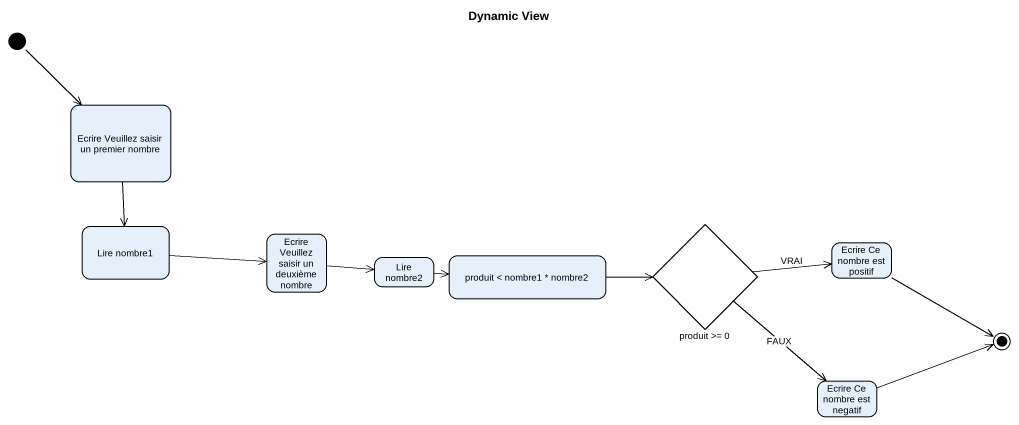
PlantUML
@startuml
title Dynamic View
hide empty description
state "Ecrire Veuillez saisir un premier nombre" as Ecrire_Veuillez_saisir_un
state "Lire nombre1" as Lire_nombre1
state "Ecrire Veuillez saisir un deuxième nombre" as Ecrire_Veuillez_saisir_un_2
state "produit >= 0" as produit_0 <<choice>>
state "Ecrire Ce nombre est positif" as Ecrire_Ce_nombre_est_positif
state "Lire nombre2" as Lire_nombre2
state "produit < nombre1 * nombre2" as produit_nombre1_nombre2
state "Ecrire Ce nombre est negatif" as Ecrire_Ce_nombre_est_negatif
[*] --> Ecrire_Veuillez_saisir_un
Ecrire_Veuillez_saisir_un --> Lire_nombre1
Lire_nombre1 -right-> Ecrire_Veuillez_saisir_un_2
Ecrire_Veuillez_saisir_un_2 -right-> Lire_nombre2
produit_0 -right-> Ecrire_Ce_nombre_est_positif : VRAI
produit_0 --> Ecrire_Ce_nombre_est_negatif : FAUX
Lire_nombre2 -right-> produit_nombre1_nombre2
produit_nombre1_nombre2 -right-> produit_0
Ecrire_Ce_nombre_est_positif -right-> [*]
Ecrire_Ce_nombre_est_negatif -right-> [*]
@enduml
